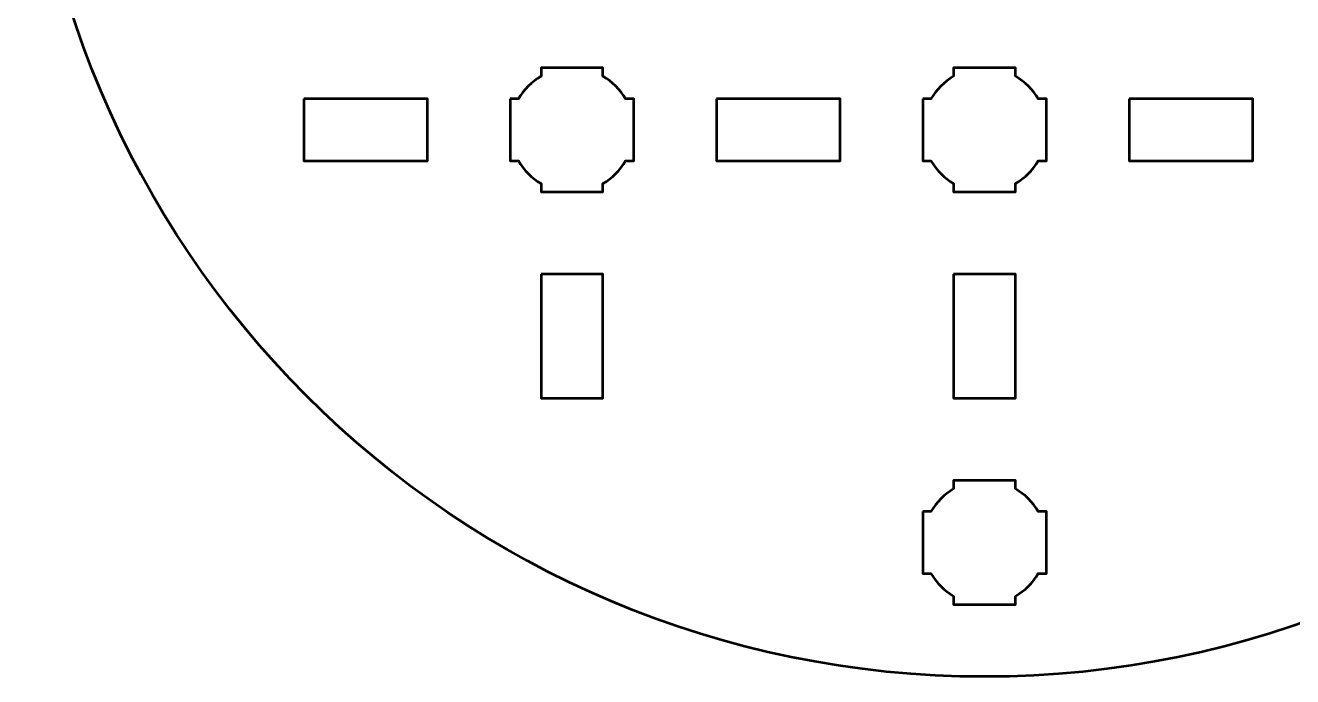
# Model space of a CAD drawing. Header units: centimetres. Extents: x -15.15 to -5.85, y -19.5 to -10.2.
# Drawn here: x -15.15 to -9.01, y -19.5 to -16.34 of the extents above; entities that cross this region are included whole.
import ezdxf

# ---------------------------------------------------------------- set-up
doc = ezdxf.new("R2010")
doc.units = ezdxf.units.CM
doc.header["$MEASUREMENT"] = 0
doc.layers.add('Layer 1', color=7, linetype='Continuous')

msp = doc.modelspace()

# ---------------------------------------------------------------- linework, layer by layer
at = {"layer": 'Layer 1', "lineweight": 53}
msp.add_ellipse((-10.5, -14.85004), major_axis=(0, 4.65), ratio=1, dxfattribs=at)
for points, knots in [([(-12.8, -16.69994), (-12.8, -16.69994), (-12.7598, -16.69994), (-12.7598, -16.69994), (-12.7598, -16.69994), (-12.73347, -16.65442), (-12.69551, -16.61649), (-12.65, -16.59016), (-12.65, -16.59016), (-12.65, -16.59016), (-12.65, -16.54994), (-12.65, -16.54994), (-12.65, -16.54994), (-12.65, -16.54994), (-12.35, -16.54994), (-12.35, -16.54994), (-12.35, -16.54994), (-12.35, -16.54994), (-12.35, -16.59013), (-12.35, -16.59013), (-12.35, -16.59013), (-12.30447, -16.61646), (-12.26648, -16.65441), (-12.24012, -16.69994), (-12.24012, -16.69994), (-12.24012, -16.69994), (-12.2, -16.69994), (-12.2, -16.69994), (-12.2, -16.69994), (-12.2, -16.69994), (-12.2, -16.84536), (-12.2, -16.84536), (-12.2, -16.84536), (-12.2, -16.84536), (-12.19994, -16.85001), (-12.19994, -16.85001), (-12.19994, -16.85001), (-12.19994, -16.85001), (-12.2, -16.85465), (-12.2, -16.85465), (-12.2, -16.85465), (-12.2, -16.85465), (-12.2, -16.99994), (-12.2, -16.99994), (-12.2, -16.99994), (-12.2, -16.99994), (-12.24007, -16.99994), (-12.24007, -16.99994), (-12.24007, -16.99994), (-12.26642, -17.04551), (-12.30442, -17.08352), (-12.35, -17.10988), (-12.35, -17.10988), (-12.35, -17.10988), (-12.35, -17.14994), (-12.35, -17.14994), (-12.35, -17.14994), (-12.35, -17.14994), (-12.49328, -17.14994), (-12.49328, -17.14994), (-12.49328, -17.14994), (-12.49328, -17.14994), (-12.49995, -17.15002), (-12.49995, -17.15002), (-12.49995, -17.15002), (-12.49995, -17.15002), (-12.50663, -17.14994), (-12.50663, -17.14994), (-12.50663, -17.14994), (-12.50663, -17.14994), (-12.65, -17.14994), (-12.65, -17.14994), (-12.65, -17.14994), (-12.65, -17.14994), (-12.65, -17.10984), (-12.65, -17.10984), (-12.65, -17.10984), (-12.69554, -17.08348), (-12.73352, -17.04549), (-12.75985, -16.99994), (-12.75985, -16.99994), (-12.75985, -16.99994), (-12.8, -16.99994), (-12.8, -16.99994), (-12.8, -16.99994), (-12.8, -16.99994), (-12.8, -16.69994), (-12.8, -16.69994)], [0, 0, 0, 0, 0.0454545, 0.0454545, 0.0454545, 0.0454545, 0.0909091, 0.0909091, 0.0909091, 0.0909091, 0.1363636, 0.1363636, 0.1363636, 0.1363636, 0.1818182, 0.1818182, 0.1818182, 0.1818182, 0.2272727, 0.2272727, 0.2272727, 0.2272727, 0.2727273, 0.2727273, 0.2727273, 0.2727273, 0.3181818, 0.3181818, 0.3181818, 0.3181818, 0.3636364, 0.3636364, 0.3636364, 0.3636364, 0.4090909, 0.4090909, 0.4090909, 0.4090909, 0.4545455, 0.4545455, 0.4545455, 0.4545455, 0.5, 0.5, 0.5, 0.5, 0.5454545, 0.5454545, 0.5454545, 0.5454545, 0.5909091, 0.5909091, 0.5909091, 0.5909091, 0.6363636, 0.6363636, 0.6363636, 0.6363636, 0.6818182, 0.6818182, 0.6818182, 0.6818182, 0.7272727, 0.7272727, 0.7272727, 0.7272727, 0.7727273, 0.7727273, 0.7727273, 0.7727273, 0.8181818, 0.8181818, 0.8181818, 0.8181818, 0.8636364, 0.8636364, 0.8636364, 0.8636364, 0.9090909, 0.9090909, 0.9090909, 0.9090909, 0.9545455, 0.9545455, 0.9545455, 0.9545455, 1, 1, 1, 1]), ([(-10.8, -16.69994), (-10.8, -16.69994), (-10.7598, -16.69994), (-10.7598, -16.69994), (-10.7598, -16.69994), (-10.73347, -16.65442), (-10.69551, -16.61649), (-10.65, -16.59016), (-10.65, -16.59016), (-10.65, -16.59016), (-10.65, -16.54994), (-10.65, -16.54994), (-10.65, -16.54994), (-10.65, -16.54994), (-10.35, -16.54994), (-10.35, -16.54994), (-10.35, -16.54994), (-10.35, -16.54994), (-10.35, -16.59013), (-10.35, -16.59013), (-10.35, -16.59013), (-10.30447, -16.61646), (-10.26648, -16.65441), (-10.24012, -16.69994), (-10.24012, -16.69994), (-10.24012, -16.69994), (-10.2, -16.69994), (-10.2, -16.69994), (-10.2, -16.69994), (-10.2, -16.69994), (-10.2, -16.84536), (-10.2, -16.84536), (-10.2, -16.84536), (-10.2, -16.84536), (-10.19994, -16.85001), (-10.19994, -16.85001), (-10.19994, -16.85001), (-10.19994, -16.85001), (-10.2, -16.85465), (-10.2, -16.85465), (-10.2, -16.85465), (-10.2, -16.85465), (-10.2, -16.99994), (-10.2, -16.99994), (-10.2, -16.99994), (-10.2, -16.99994), (-10.24007, -16.99994), (-10.24007, -16.99994), (-10.24007, -16.99994), (-10.26642, -17.04551), (-10.30442, -17.08352), (-10.35, -17.10988), (-10.35, -17.10988), (-10.35, -17.10988), (-10.35, -17.14994), (-10.35, -17.14994), (-10.35, -17.14994), (-10.35, -17.14994), (-10.49328, -17.14994), (-10.49328, -17.14994), (-10.49328, -17.14994), (-10.49328, -17.14994), (-10.49995, -17.15002), (-10.49995, -17.15002), (-10.49995, -17.15002), (-10.49995, -17.15002), (-10.50663, -17.14994), (-10.50663, -17.14994), (-10.50663, -17.14994), (-10.50663, -17.14994), (-10.65, -17.14994), (-10.65, -17.14994), (-10.65, -17.14994), (-10.65, -17.14994), (-10.65, -17.10984), (-10.65, -17.10984), (-10.65, -17.10984), (-10.69554, -17.08348), (-10.73352, -17.04549), (-10.75985, -16.99994), (-10.75985, -16.99994), (-10.75985, -16.99994), (-10.8, -16.99994), (-10.8, -16.99994), (-10.8, -16.99994), (-10.8, -16.99994), (-10.8, -16.69994), (-10.8, -16.69994)], [0, 0, 0, 0, 0.0454545, 0.0454545, 0.0454545, 0.0454545, 0.0909091, 0.0909091, 0.0909091, 0.0909091, 0.1363636, 0.1363636, 0.1363636, 0.1363636, 0.1818182, 0.1818182, 0.1818182, 0.1818182, 0.2272727, 0.2272727, 0.2272727, 0.2272727, 0.2727273, 0.2727273, 0.2727273, 0.2727273, 0.3181818, 0.3181818, 0.3181818, 0.3181818, 0.3636364, 0.3636364, 0.3636364, 0.3636364, 0.4090909, 0.4090909, 0.4090909, 0.4090909, 0.4545455, 0.4545455, 0.4545455, 0.4545455, 0.5, 0.5, 0.5, 0.5, 0.5454545, 0.5454545, 0.5454545, 0.5454545, 0.5909091, 0.5909091, 0.5909091, 0.5909091, 0.6363636, 0.6363636, 0.6363636, 0.6363636, 0.6818182, 0.6818182, 0.6818182, 0.6818182, 0.7272727, 0.7272727, 0.7272727, 0.7272727, 0.7727273, 0.7727273, 0.7727273, 0.7727273, 0.8181818, 0.8181818, 0.8181818, 0.8181818, 0.8636364, 0.8636364, 0.8636364, 0.8636364, 0.9090909, 0.9090909, 0.9090909, 0.9090909, 0.9545455, 0.9545455, 0.9545455, 0.9545455, 1, 1, 1, 1]), ([(-13.79995, -16.7), (-13.79995, -16.7), (-13.19995, -16.7), (-13.19995, -16.7), (-13.19995, -16.7), (-13.19995, -16.7), (-13.19995, -17.00001), (-13.19995, -17.00001), (-13.19995, -17.00001), (-13.19995, -17.00001), (-13.79995, -17.00001), (-13.79995, -17.00001), (-13.79995, -17.00001), (-13.79995, -17.00001), (-13.79995, -16.7), (-13.79995, -16.7)], [0, 0, 0, 0, 0.25, 0.25, 0.25, 0.25, 0.5, 0.5, 0.5, 0.5, 0.75, 0.75, 0.75, 0.75, 1, 1, 1, 1]), ([(-11.79999, -16.7), (-11.79999, -16.7), (-11.19998, -16.7), (-11.19998, -16.7), (-11.19998, -16.7), (-11.19998, -16.7), (-11.19998, -17.00001), (-11.19998, -17.00001), (-11.19998, -17.00001), (-11.19998, -17.00001), (-11.79999, -17.00001), (-11.79999, -17.00001), (-11.79999, -17.00001), (-11.79999, -17.00001), (-11.79999, -16.7), (-11.79999, -16.7)], [0, 0, 0, 0, 0.25, 0.25, 0.25, 0.25, 0.5, 0.5, 0.5, 0.5, 0.75, 0.75, 0.75, 0.75, 1, 1, 1, 1]), ([(-9.79992, -16.7), (-9.79992, -16.7), (-9.19992, -16.7), (-9.19992, -16.7), (-9.19992, -16.7), (-9.19992, -16.7), (-9.19992, -17.00001), (-9.19992, -17.00001), (-9.19992, -17.00001), (-9.19992, -17.00001), (-9.79992, -17.00001), (-9.79992, -17.00001), (-9.79992, -17.00001), (-9.79992, -17.00001), (-9.79992, -16.7), (-9.79992, -16.7)], [0, 0, 0, 0, 0.25, 0.25, 0.25, 0.25, 0.5, 0.5, 0.5, 0.5, 0.75, 0.75, 0.75, 0.75, 1, 1, 1, 1]), ([(-12.64997, -17.54999), (-12.64997, -17.54999), (-12.34997, -17.54999), (-12.34997, -17.54999), (-12.34997, -17.54999), (-12.34997, -17.54999), (-12.34997, -18.14999), (-12.34997, -18.14999), (-12.34997, -18.14999), (-12.34997, -18.14999), (-12.64997, -18.14999), (-12.64997, -18.14999), (-12.64997, -18.14999), (-12.64997, -18.14999), (-12.64997, -17.54999), (-12.64997, -17.54999)], [0, 0, 0, 0, 0.25, 0.25, 0.25, 0.25, 0.5, 0.5, 0.5, 0.5, 0.75, 0.75, 0.75, 0.75, 1, 1, 1, 1]), ([(-10.65004, -17.54999), (-10.65004, -17.54999), (-10.35004, -17.54999), (-10.35004, -17.54999), (-10.35004, -17.54999), (-10.35004, -17.54999), (-10.35004, -18.14999), (-10.35004, -18.14999), (-10.35004, -18.14999), (-10.35004, -18.14999), (-10.65004, -18.14999), (-10.65004, -18.14999), (-10.65004, -18.14999), (-10.65004, -18.14999), (-10.65004, -17.54999), (-10.65004, -17.54999)], [0, 0, 0, 0, 0.25, 0.25, 0.25, 0.25, 0.5, 0.5, 0.5, 0.5, 0.75, 0.75, 0.75, 0.75, 1, 1, 1, 1]), ([(-10.8, -18.69994), (-10.8, -18.69994), (-10.7598, -18.69994), (-10.7598, -18.69994), (-10.7598, -18.69994), (-10.73347, -18.65442), (-10.69551, -18.61649), (-10.65, -18.59016), (-10.65, -18.59016), (-10.65, -18.59016), (-10.65, -18.54994), (-10.65, -18.54994), (-10.65, -18.54994), (-10.65, -18.54994), (-10.35, -18.54994), (-10.35, -18.54994), (-10.35, -18.54994), (-10.35, -18.54994), (-10.35, -18.59013), (-10.35, -18.59013), (-10.35, -18.59013), (-10.30447, -18.61646), (-10.26648, -18.65441), (-10.24012, -18.69994), (-10.24012, -18.69994), (-10.24012, -18.69994), (-10.2, -18.69994), (-10.2, -18.69994), (-10.2, -18.69994), (-10.2, -18.69994), (-10.2, -18.84536), (-10.2, -18.84536), (-10.2, -18.84536), (-10.2, -18.84536), (-10.19994, -18.85001), (-10.19994, -18.85001), (-10.19994, -18.85001), (-10.19994, -18.85001), (-10.2, -18.85465), (-10.2, -18.85465), (-10.2, -18.85465), (-10.2, -18.85465), (-10.2, -18.99994), (-10.2, -18.99994), (-10.2, -18.99994), (-10.2, -18.99994), (-10.24007, -18.99994), (-10.24007, -18.99994), (-10.24007, -18.99994), (-10.26642, -19.04551), (-10.30442, -19.08352), (-10.35, -19.10988), (-10.35, -19.10988), (-10.35, -19.10988), (-10.35, -19.14994), (-10.35, -19.14994), (-10.35, -19.14994), (-10.35, -19.14994), (-10.49328, -19.14994), (-10.49328, -19.14994), (-10.49328, -19.14994), (-10.49328, -19.14994), (-10.49995, -19.15002), (-10.49995, -19.15002), (-10.49995, -19.15002), (-10.49995, -19.15002), (-10.50663, -19.14994), (-10.50663, -19.14994), (-10.50663, -19.14994), (-10.50663, -19.14994), (-10.65, -19.14994), (-10.65, -19.14994), (-10.65, -19.14994), (-10.65, -19.14994), (-10.65, -19.10984), (-10.65, -19.10984), (-10.65, -19.10984), (-10.69554, -19.08348), (-10.73352, -19.04549), (-10.75985, -18.99994), (-10.75985, -18.99994), (-10.75985, -18.99994), (-10.8, -18.99994), (-10.8, -18.99994), (-10.8, -18.99994), (-10.8, -18.99994), (-10.8, -18.69994), (-10.8, -18.69994)], [0, 0, 0, 0, 0.0454545, 0.0454545, 0.0454545, 0.0454545, 0.0909091, 0.0909091, 0.0909091, 0.0909091, 0.1363636, 0.1363636, 0.1363636, 0.1363636, 0.1818182, 0.1818182, 0.1818182, 0.1818182, 0.2272727, 0.2272727, 0.2272727, 0.2272727, 0.2727273, 0.2727273, 0.2727273, 0.2727273, 0.3181818, 0.3181818, 0.3181818, 0.3181818, 0.3636364, 0.3636364, 0.3636364, 0.3636364, 0.4090909, 0.4090909, 0.4090909, 0.4090909, 0.4545455, 0.4545455, 0.4545455, 0.4545455, 0.5, 0.5, 0.5, 0.5, 0.5454545, 0.5454545, 0.5454545, 0.5454545, 0.5909091, 0.5909091, 0.5909091, 0.5909091, 0.6363636, 0.6363636, 0.6363636, 0.6363636, 0.6818182, 0.6818182, 0.6818182, 0.6818182, 0.7272727, 0.7272727, 0.7272727, 0.7272727, 0.7727273, 0.7727273, 0.7727273, 0.7727273, 0.8181818, 0.8181818, 0.8181818, 0.8181818, 0.8636364, 0.8636364, 0.8636364, 0.8636364, 0.9090909, 0.9090909, 0.9090909, 0.9090909, 0.9545455, 0.9545455, 0.9545455, 0.9545455, 1, 1, 1, 1])]:
    msp.add_open_spline(points, degree=3, knots=knots, dxfattribs=at)

doc.saveas('drawing.dxf')
